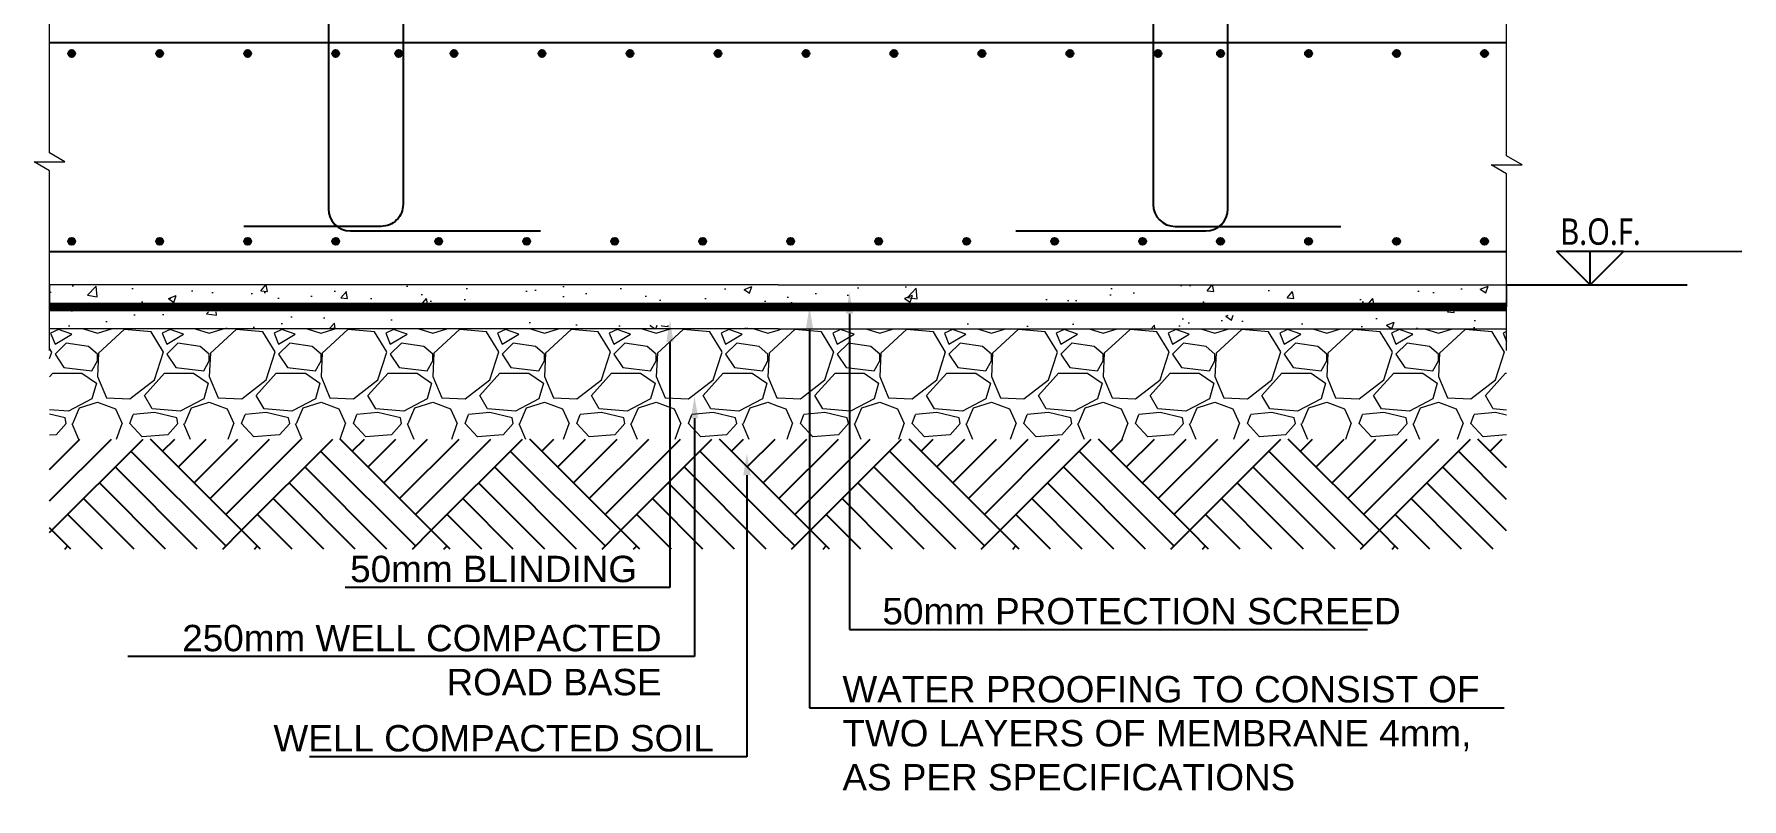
# Model space of a CAD drawing. Header units: millimetres. Extents: x 109938 to 146706, y 87118 to 119396.
# Drawn here: x 110094 to 113975, y 101014 to 102753 of the extents above; entities that cross this region are included whole.
import ezdxf
from ezdxf import colors
from ezdxf.entities.mleader import LeaderData, LeaderLine
from ezdxf.math import Vec2, Vec3

# ---------------------------------------------------------------- set-up
doc = ezdxf.new("R2010")
doc.units = ezdxf.units.MM
doc.header["$LTSCALE"] = 25
doc.linetypes.add('Dash Dot 3_16_', pattern=[7.937500000000002, 4.762500000000001, -1.5875, 0, -1.5875])
doc.linetypes.add('Dot & Dashed', pattern=[8.937036832173666, 4.2333333333324, -2.351851851851333, 0, -2.351851646989934])
for name, color, linetype, lineweight in [('A-ANNO-DIMS', 211, 'Continuous', 9), ('A-FLOR-IDEN', 11, 'Continuous', 9), ('S-COL', 3, 'Continuous', 13), ('S-COLS', 52, 'Continuous', 9), ('S-HATCH', 8, 'Continuous', 9), ('S-SLAB', 3, 'Continuous', 13)]:
    doc.layers.add(name, color=color, linetype=linetype, lineweight=lineweight)
for name, color, linetype in [('LOBBY.SECTIONS$0$S200G_ELEV_LVL', 7, 'Continuous'), ('REINF', 1, 'Continuous'), ('STR_COL_HATCH', 8, 'Continuous'), ('WATER PROOF', 1, 'Continuous')]:
    doc.layers.add(name, color=color, linetype=linetype)
doc.styles.add('GENERATED_STYLE_1', font='arial.ttf')
doc.styles.add('GENERATED_STYLE_3', font='trebuc.ttf', dxfattribs={"width": 0.78})
pattern_1 = [(49.99999999999999, (0, -750), (182.184668996004, -15.93908553890309), [19.05, -209.55]), (355, (0, -750), (-35.24342142496934, 191.0568452390351), [15.24, -167.64058417]), (100.4514447, (15.182007, -751.3282535), (146.9412470903533, 175.1177519121951), [16.1900088, -178.0902446]), (46.18420000000001, (0, -699.2), (271.0790408921299, -42.04232793272715), [28.575, -314.325]), (96.63555760999995, (22.5899, -702.7035), (237.404134051503, 247.4261245977215), [24.28502314, -267.13560816]), (351.1841511700001, (0, -699.2), (237.404134064977, 247.4261245855326), [22.85996707, -251.45973192]), (21, (25.4, -711.9), (151.6143912691325, -102.2651981870876), [19.05, -209.55]), (326.0000000000001, (25.4, -711.9), (61.80202834764707, 184.1879661223193), [15.24, -167.64]), (71.45144499999999, (38.0345326, -720.4220999), (213.4164192787161, 81.92276888590524), [16.1900088, -178.0899376]), (37.50000000000001, (0, -750), (3.088603250591817, 84.55503887315311), [0, -165.608, 0, -170.18, 0, -168.275]), (7.499999999999999, (0, -750), (66.81966251030575, 100.1805748181195), [0, -97.02799999999999, 0, -161.798, 0, -64.135]), (327.5, (-56.642, -750), (135.5905951668714, -5.728743992673444), [0, -63.5, 0, -198.12, 0, -262.89]), (317.5, (-82.042, -750), (148.129181386018, 25.42649103333303), [0, -82.55, 0, -131.572, 0, -186.69])]
pattern_2 = [(228.0127875, (182.88, -496), (-2032.000000159581, -2285.999999858178), [34.172144, -3383.0483639565]), (184.969741, (160.02, -521.4), (3047.99999879405, 254.0000144697924), [58.64047199999998, -5805.404889352397]), (132.5104471, (101.6, -526.48), (2540.000001072749, -2793.999999024596), [41.348152, -4093.47227941]), (267.273689, (2.54, -589.98), (254.0000005319725, 5079.999999973314), [53.40045199999998, -5286.643742573798]), (292.83365418, (0, -643.32), (-1270.000000106341, 3047.999999955546), [52.36336999999998, -5183.980774534398]), (357.2736889999999, (20.32, -691.5799999999999), (-5079.999999973314, 254.0000005319728), [53.40045199999998, -5286.643742573798]), (37.69424047, (73.66000000000001, -694.12), (-3301.99999985359, -2540.000000190041), [70.61936599999999, -6991.311531424701]), (72.25532837, (129.54, -650.94), (1778.000000477929, 5587.999999847885), [66.671952, -6600.5256601905]), (121.42956562, (149.86, -587.44), (-2032.000000288312, 3301.999999822602), [53.5813, -5304.554569871201]), (175.2363583, (121.92, -541.72), (2793.999999959952, -254.0000004389256), [61.17132799999998, -2997.393694999999]), (222.3974378, (60.96, -536.64), (-3047.999999902466, -2794.000000106399), [79.107792, -7831.677251217699]), (138.81407483, (254, -592.52), (-1777.999999893351, 1524.000000123918), [27.000454, -2673.0565824344]), (171.4692344, (233.68, -574.74), (3302.000000088965, -507.9999994237343), [51.36819799999999, -5085.463899704]), (225, (182.88, -567.12), (-3.552713678800501e-14, -254.0000000000239), [35.920934, -323.2893108428]), (203.19859051, (165.1, -536.64), (1270.000000034609, 507.9999999109334), [19.34413199999999, -1915.062236889399]), (291.80140949, (147.32, -544.26), (-254.0000000531496, 761.9999999822871), [27.356562, -1340.475299]), (30.96375653, (157.48, -569.66), (762.0000000186383, 507.9999999721125), [44.43196599999998, -1436.629815290999]), (161.56505118, (195.58, -546.8), (508.0000000132583, -253.9999999733753), [32.128714, -771.0898116828]), (16.389540334, (0, -544.26), (2540.000000000015, 762.0000000000243), [45.00880000000001, -4455.882667253901]), (70.34617594, (43.18000000000001, -531.56), (-1016.000000092931, -2793.999999967041), [37.759894, -3738.22156782]), (293.19859051, (195.58, -496), (-507.9999999113262, 1270.000000035529), [38.68800999999998, -1895.718358889399]), (343.6104596700001, (210.82, -531.56), (-2540.000000053229, 761.9999998222859), [45.00879999999999, -4455.882667253997]), (339.44395478, (0, -701.74), (-1269.999999999986, 508.000000000021), [43.40351999999997, -2126.773431310599]), (294.7751406, (40.64, -716.98), (-1270.000001511693, 2793.999999312726), [36.36721199999999, -3600.359338072]), (66.80140949, (198.12, -750), (507.9999999202298, 1270.00000003193), [38.68801000000001, -1895.7183588894]), (17.35402464, (213.36, -714.44), (-3301.999999934302, -1016.000000213246), [42.57827400000001, -4215.237598019999]), (69.44395478, (73.66000000000001, -750), (-508.0000000088461, -1269.999999996463), [21.70176, -2148.4751913106]), (101.309932474, (182.88, -750), (-254.00000000004, 1016.000000000037), [12.95146, -1282.1994964526]), (165.963756532, (180.34, -737.3), (761.9999999999513, -253.9999999999865), [52.36337, -994.9054589069]), (186.00900596, (129.54, -724.6), (2539.999999986537, 254.0000001329354), [48.52669999999998, -4804.136486333698]), (303.69006753, (157.48, -592.52), (-254.0000000352969, 507.9999999823702), [36.632388, -879.177635968]), (353.15722659, (177.8, -623), (4318.000000026568, -507.9999997739394), [63.955676, -6331.600906503099]), (60.9453959, (241.3, -630.62), (-1016.000000027969, -1777.999999984025), [26.150824, -2588.939231811]), (90, (254, -607.76), (-254, 254), [15.24, -238.76]), (120.25643716, (124.46, -716.98), (1015.999999875717, -1778.00000007098), [35.286696, -3493.39407732]), (48.01278749999999, (106.68, -686.5), (2032.000000167534, 2285.99999985102), [68.344288, -3348.8762199565]), (0, (152.4, -635.7), (254, 254), [66.04, -187.96]), (325.3048465, (218.44, -635.7), (2540.000000962153, -1777.999998625458), [40.160956, -3975.931672414]), (254.0546040999999, (251.46, -658.56), (-253.9999999822557, -1016.000000004475), [36.98290799999999, -1812.1650038772]), (207.64597536, (241.3, -694.12), (-4826.000000177335, -2539.999999663075), [60.21450999999998, -5961.246442293797]), (175.42607874, (187.96, -722.06), (-3301.999999999883, 253.9999999999478), [63.702946, -6306.584645624])]
pattern_3 = [(135, (0, -750), (-431.0522938113194, 0), [304.8, -304.8]), (135, (35.92102448427661, -714.0789755157234), (-431.0522938113194, 0), [304.8, -304.8]), (135, (71.84204896855323, -678.1579510314468), (-431.0522938113194, 0), [304.8, -304.8]), (135, (107.7630734528299, -642.2369265471701), (-431.0522938113194, 0), [304.8, -304.8]), (135, (143.6840979371065, -606.3159020628935), (-431.0522938113194, 0), [304.8, -304.8]), (135, (179.6051224213831, -570.394877578617), (-431.0522938113194, 0), [304.8, -304.8]), (135, (215.5261469056597, -534.4738530943403), (-431.0522938113194, 0), [304.8, -304.8]), (45, (-215.5261469056597, -534.4738530943403), (431.0522938113194, 0), [304.8, -304.8]), (45, (-251.4471713899363, -498.5528286100637), (431.0522938113194, 0), [304.8, -304.8]), (45, (-287.3681958742129, -462.6318041257871), (431.0522938113194, 0), [304.8, -304.8]), (45, (-323.2892203584896, -426.7107796415104), (431.0522938113194, 0), [304.8, -304.8]), (45, (-359.2102448427661, -390.7897551572339), (431.0522938113194, 0), [304.8, -304.8]), (45, (-395.1312693270427, -354.8687306729573), (431.0522938113194, 0), [304.8, -304.8]), (45, (-431.0522938113194, -318.9477061886806), (431.0522938113194, 0), [304.8, -304.8])]

msp = doc.modelspace()

# ---------------------------------------------------------------- hatches: boundary and pattern name
at = {"layer": 'REINF', "transparency": 33554687}
h = msp.add_hatch(color=256, dxfattribs=at)
h.dxf.hatch_style = 1
edge = h.paths.add_edge_path()
edge.add_arc((110178.9623110441, 102708.7143116434), 8, 0, 360)
h = msp.add_hatch(color=256, dxfattribs=at)
h.dxf.hatch_style = 1
edge = h.paths.add_edge_path()
edge.add_arc((110378.9623110441, 102708.7143116434), 8, 0, 360)
h = msp.add_hatch(color=256, dxfattribs=at)
h.dxf.hatch_style = 1
edge = h.paths.add_edge_path()
edge.add_arc((110578.9623110441, 102708.7143116434), 8, 0, 360)
h = msp.add_hatch(color=256, dxfattribs=at)
h.dxf.hatch_style = 1
edge = h.paths.add_edge_path()
edge.add_arc((110778.9623110441, 102708.7143116434), 8, 0, 360)
h = msp.add_hatch(color=256, dxfattribs=at)
h.dxf.hatch_style = 1
edge = h.paths.add_edge_path()
edge.add_arc((110922.088551133, 102708.7143116434), 8, 0, 360)
h = msp.add_hatch(color=256, dxfattribs=at)
h.dxf.hatch_style = 1
edge = h.paths.add_edge_path()
edge.add_arc((111047.9153970887, 102708.7143116434), 8, 0, 360)
h = msp.add_hatch(color=256, dxfattribs=at)
h.dxf.hatch_style = 1
edge = h.paths.add_edge_path()
edge.add_arc((111247.9153970887, 102708.7143116434), 8, 0, 360)
h = msp.add_hatch(color=256, dxfattribs=at)
h.dxf.hatch_style = 1
edge = h.paths.add_edge_path()
edge.add_arc((111447.9153970887, 102708.7143116434), 8, 0, 360)
h = msp.add_hatch(color=256, dxfattribs=at)
h.dxf.hatch_style = 1
edge = h.paths.add_edge_path()
edge.add_arc((111647.9153970887, 102708.7143116434), 8, 0, 360)
h = msp.add_hatch(color=256, dxfattribs=at)
h.dxf.hatch_style = 1
edge = h.paths.add_edge_path()
edge.add_arc((111847.9153970887, 102708.7143116434), 8, 0, 360)
h = msp.add_hatch(color=256, dxfattribs=at)
h.dxf.hatch_style = 1
edge = h.paths.add_edge_path()
edge.add_arc((112047.9153970887, 102708.7143116434), 8, 0, 360)
h = msp.add_hatch(color=256, dxfattribs=at)
h.dxf.hatch_style = 1
edge = h.paths.add_edge_path()
edge.add_arc((112247.9153970887, 102708.7143116434), 8, 0, 360)
h = msp.add_hatch(color=256, dxfattribs=at)
h.dxf.hatch_style = 1
edge = h.paths.add_edge_path()
edge.add_arc((112447.9153970887, 102708.7143116434), 8, 0, 360)
h = msp.add_hatch(color=256, dxfattribs=at)
h.dxf.hatch_style = 1
edge = h.paths.add_edge_path()
edge.add_arc((112647.9153970887, 102708.7143116434), 8, 0, 360)
h = msp.add_hatch(color=256, dxfattribs=at)
h.dxf.hatch_style = 1
edge = h.paths.add_edge_path()
edge.add_arc((112790.3791654491, 102708.7145308302), 7.999999999999999, 0, 360)
h = msp.add_hatch(color=256, dxfattribs=at)
h.dxf.hatch_style = 1
edge = h.paths.add_edge_path()
edge.add_arc((112990.3791654491, 102708.7145308302), 8, 0, 360)
h = msp.add_hatch(color=256, dxfattribs=at)
h.dxf.hatch_style = 1
edge = h.paths.add_edge_path()
edge.add_arc((113190.3791654491, 102708.7145308302), 8, 0, 360)
h = msp.add_hatch(color=256, dxfattribs=at)
h.dxf.hatch_style = 1
edge = h.paths.add_edge_path()
edge.add_arc((113390.3791654491, 102708.7145308302), 8, 0, 360)
h = msp.add_hatch(color=256, dxfattribs=at)
h.dxf.hatch_style = 1
edge = h.paths.add_edge_path()
edge.add_arc((110178.9623110441, 102281.7143116434), 8, 0, 360)
h = msp.add_hatch(color=256, dxfattribs=at)
h.dxf.hatch_style = 1
edge = h.paths.add_edge_path()
edge.add_arc((110378.9623110441, 102281.7143116434), 8, 0, 360)
h = msp.add_hatch(color=256, dxfattribs=at)
h.dxf.hatch_style = 1
edge = h.paths.add_edge_path()
edge.add_arc((110578.9623110441, 102281.7143116434), 8, 0, 360)
h = msp.add_hatch(color=256, dxfattribs=at)
h.dxf.hatch_style = 1
edge = h.paths.add_edge_path()
edge.add_arc((110779.0825158335, 102281.7143116434), 8, 0, 360)
h = msp.add_hatch(color=256, dxfattribs=at)
h.dxf.hatch_style = 1
edge = h.paths.add_edge_path()
edge.add_arc((111013.2106682849, 102281.7143116434), 8, 0, 360)
h = msp.add_hatch(color=256, dxfattribs=at)
h.dxf.hatch_style = 1
edge = h.paths.add_edge_path()
edge.add_arc((111213.2106682849, 102281.7143116434), 8, 0, 360)
h = msp.add_hatch(color=256, dxfattribs=at)
h.dxf.hatch_style = 1
edge = h.paths.add_edge_path()
edge.add_arc((111413.2106682849, 102281.7143116434), 8, 0, 360)
h = msp.add_hatch(color=256, dxfattribs=at)
h.dxf.hatch_style = 1
edge = h.paths.add_edge_path()
edge.add_arc((111613.2106682849, 102281.7143116434), 8, 0, 360)
h = msp.add_hatch(color=256, dxfattribs=at)
h.dxf.hatch_style = 1
edge = h.paths.add_edge_path()
edge.add_arc((111813.2106682849, 102281.7143116434), 8, 0, 360)
h = msp.add_hatch(color=256, dxfattribs=at)
h.dxf.hatch_style = 1
edge = h.paths.add_edge_path()
edge.add_arc((112013.2106682849, 102281.7143116434), 8, 0, 360)
h = msp.add_hatch(color=256, dxfattribs=at)
h.dxf.hatch_style = 1
edge = h.paths.add_edge_path()
edge.add_arc((112213.2106682849, 102281.7143116434), 8, 0, 360)
h = msp.add_hatch(color=256, dxfattribs=at)
h.dxf.hatch_style = 1
edge = h.paths.add_edge_path()
edge.add_arc((112413.2106682849, 102281.7143116434), 8, 0, 360)
h = msp.add_hatch(color=256, dxfattribs=at)
h.dxf.hatch_style = 1
edge = h.paths.add_edge_path()
edge.add_arc((112613.2106682849, 102281.7143116434), 8, 0, 360)
h = msp.add_hatch(color=256, dxfattribs=at)
h.dxf.hatch_style = 1
edge = h.paths.add_edge_path()
edge.add_arc((112790.2590098393, 102281.7145295042), 7.999999999999999, 0, 360)
h = msp.add_hatch(color=256, dxfattribs=at)
h.dxf.hatch_style = 1
edge = h.paths.add_edge_path()
edge.add_arc((112990.3791654491, 102281.7145308302), 8, 0, 360)
h = msp.add_hatch(color=256, dxfattribs=at)
h.dxf.hatch_style = 1
edge = h.paths.add_edge_path()
edge.add_arc((113190.3791654491, 102281.7145308302), 8, 0, 360)
h = msp.add_hatch(color=256, dxfattribs=at)
h.dxf.hatch_style = 1
edge = h.paths.add_edge_path()
edge.add_arc((113390.3791654491, 102281.7145308302), 8, 0, 360)
at = {"layer": 'S-COLS'}
h = msp.add_hatch(dxfattribs=at)
h.set_pattern_fill('AR-CONC', color=256, style=0)
h.set_pattern_definition(pattern_1)
h.paths.add_polyline_path([(111784.6707302306, 102182.7143116434), (110128.6675338084, 102182.7143116434), (110128.6675338084, 102132.7143116434), (111784.6707302306, 102132.7143116434)])
edge = h.paths.add_edge_path()
edge.add_line((111784.6707302306, 102082.7143116434), (110128.6675338084, 102082.7143116434))
edge.add_line((110128.6675338084, 102082.7143116434), (110128.6675338084, 102132.7143116434))
h = msp.add_hatch(dxfattribs=at)
h.set_pattern_fill('AR-CONC', color=256, style=0)
h.set_pattern_definition(pattern_1)
h.paths.add_polyline_path([(111784.6707302306, 102182.7143116434), (113440.6739266528, 102182.7143116434), (113440.6739266528, 102132.7143116434), (111784.6707302306, 102132.7143116434)])
edge = h.paths.add_edge_path()
edge.add_line((111784.6707302306, 102082.7143116434), (113440.6739266528, 102082.7143116434))
edge.add_line((113440.6739266528, 102082.7143116434), (113440.6739266528, 102132.7143116434))
at = {"layer": 'S-HATCH', "transparency": 33554559}
h = msp.add_hatch(dxfattribs=at)
h.set_pattern_fill('GRAVEL', color=8, scale=10)
h.set_pattern_definition(pattern_2)
h.paths.add_polyline_path([(111784.6707302306, 102082.7143116434), (110128.6675338084, 102082.7143116434), (110128.6675338084, 101832.3147668592), (111784.6707302306, 101832.3147668593)])
h = msp.add_hatch(dxfattribs=at)
h.set_pattern_fill('GRAVEL', color=8, scale=10)
h.set_pattern_definition(pattern_2)
h.paths.add_polyline_path([(111784.6707302306, 102082.7143116434), (113440.6739266528, 102082.7143116434), (113440.6739266528, 101832.3147668592), (111784.6707302306, 101832.3147668593)])
at = {"layer": 'STR_COL_HATCH'}
h = msp.add_hatch(dxfattribs=at)
h.set_pattern_fill('AR-PARQ1', color=256, angle=45)
h.set_pattern_definition(pattern_3)
h.paths.add_polyline_path([(110128.6675338084, 101832.3147668593), (110622.1707302306, 101832.3147668593), (111784.6707302306, 101832.3147668593), (111784.6707302306, 101582.3147668593), (110128.6675338084, 101582.3147668593)])
h = msp.add_hatch(dxfattribs=at)
h.set_pattern_fill('AR-PARQ1', color=256, angle=45)
h.set_pattern_definition(pattern_3)
h.paths.add_polyline_path([(113440.6739266527, 101832.3147668593), (112947.1707302306, 101832.3147668593), (111784.6707302306, 101832.3147668593), (111784.6707302306, 101582.3147668593), (113440.6739266527, 101582.3147668593)])

# ---------------------------------------------------------------- linework, layer by layer
at = {"color": 1, "linetype": 'Continuous'}
for p, q in [((113630.5720788108, 102182.7143116434), (113630.5720788108, 102258.6178622346)), ((113440.6739266528, 102182.7143116434), (113850.8650094216, 102182.7143116434))]:
    msp.add_line(p, q, dxfattribs=at)
at = {"color": 3, "linetype": 'Continuous'}
msp.add_lwpolyline([(113630.5720788108, 102182.7143116434), (113706.475629402, 102258.6178622346), (113554.6685282196, 102258.6178622346), (113630.5720788108, 102182.7143116434)], dxfattribs=at)
at = {"layer": 'LOBBY.SECTIONS$0$S200G_ELEV_LVL', "color": 3, "lineweight": -3}
msp.add_line((113706.3512303756, 102258.4934632082), (113975.3445450361, 102259.041396145), dxfattribs=at)
at = {"layer": 'REINF'}
for p, q in [((113440.6739266528, 102732.7143116434), (110128.6675338084, 102732.7143116434)), ((113440.6739266528, 102257.7143116432), (110128.6675338084, 102257.7143116438))]:
    msp.add_line(p, q, dxfattribs=at)
for points in [[(110932.1707302306, 105036.8809013173), (110932.1707302306, 102365.7143116434, -0.4142135623731804), (110882.1707302306, 102315.7143116434), (110570.3512848972, 102315.7143116434)], [(110762.4281966581, 105036.8809013173), (110762.4281966581, 102355.7143116434, 0.4142135623731802), (110812.4281966581, 102305.7143116434), (111244.2476419915, 102305.7143116434)], [(112325.0938184697, 102305.7143116434), (112756.9132638031, 102305.7143116434, 0.4142135623731802), (112806.9132638031, 102355.7143116434), (112806.9132638031, 104414.6241226177, 0.4142135623730951), (112796.9132638031, 104424.6241226177), (112717.379701627, 104424.6241226178)], [(112715.6768215267, 104442.7143116435), (112647.1707302306, 104442.7143116435, 0.4142135623730951), (112637.1707302306, 104432.7143116435), (112637.1707302306, 102365.7143116434, 0.4142135623730951), (112687.1707302306, 102315.7143116434), (113063.801068954, 102315.7143116434)]]:
    msp.add_lwpolyline(points, format="xyb", dxfattribs=at)
for centre, radius in [((110178.9623110441, 102708.7143116434), 8), ((110378.9623110441, 102708.7143116434), 8), ((110578.9623110441, 102708.7143116434), 8), ((110778.9623110441, 102708.7143116434), 8), ((110922.088551133, 102708.7143116434), 8), ((111047.9153970887, 102708.7143116434), 8), ((111247.9153970887, 102708.7143116434), 8), ((111447.9153970887, 102708.7143116434), 8), ((111647.9153970887, 102708.7143116434), 8), ((111847.9153970887, 102708.7143116434), 8), ((112047.9153970887, 102708.7143116434), 8), ((112247.9153970887, 102708.7143116434), 8), ((112447.9153970887, 102708.7143116434), 8), ((112647.9153970887, 102708.7143116434), 8), ((112790.3791654491, 102708.7145308302), 7.999999999999999), ((112990.3791654491, 102708.7145308302), 8), ((113190.3791654491, 102708.7145308302), 8), ((113390.3791654491, 102708.7145308302), 8), ((110178.9623110441, 102281.7143116434), 8), ((110378.9623110441, 102281.7143116434), 8), ((110578.9623110441, 102281.7143116434), 8), ((110779.0825158335, 102281.7143116434), 8), ((111013.2106682849, 102281.7143116434), 8), ((111213.2106682849, 102281.7143116434), 8), ((111413.2106682849, 102281.7143116434), 8), ((111613.2106682849, 102281.7143116434), 8), ((111813.2106682849, 102281.7143116434), 8), ((112013.2106682849, 102281.7143116434), 8), ((112213.2106682849, 102281.7143116434), 8), ((112413.2106682849, 102281.7143116434), 8), ((112613.2106682849, 102281.7143116434), 8), ((112790.2590098393, 102281.7145295042), 7.999999999999999), ((112990.3791654491, 102281.7145308302), 8), ((113190.3791654491, 102281.7145308302), 8), ((113390.3791654491, 102281.7145308302), 8)]:
    msp.add_circle(centre, radius, dxfattribs=at)
at = {"layer": 'S-COL'}
for points in [[(111784.6707302306, 102182.7143116434), (110722.1707302306, 102182.7143116434)], [(111784.6707302306, 102182.7143116434), (112847.1707302306, 102182.7143116434)]]:
    msp.add_lwpolyline(points, dxfattribs=at)
at = {"layer": 'S-COLS'}
for points in [[(111784.6707302306, 102182.7143116434), (110128.6675338084, 102182.7143116434), (110128.6675338084, 102132.7143116434), (111784.6707302306, 102132.7143116434)], [(111784.6707302306, 102182.7143116434), (113440.6739266528, 102182.7143116434), (113440.6739266528, 102132.7143116434), (111784.6707302306, 102132.7143116434)], [(111784.6707302306, 102082.7143116434), (110128.6675338084, 102082.7143116434), (110128.6675338084, 102132.7143116434)], [(111784.6707302306, 102082.7143116434), (113440.6739266528, 102082.7143116434), (113440.6739266528, 102132.7143116434)]]:
    msp.add_lwpolyline(points, dxfattribs=at)
at = {"layer": 'S-SLAB'}
for points in [[(110128.6675338084, 102033.9649894436), (110128.6675338084, 102441.8113660417), (110093.6206146677, 102462.3326198908), (110128.6675338084, 102462.3326198908), (110163.7144529491, 102462.3326198908), (110128.6675338084, 102482.8538737399), (110128.6675338084, 102828.0029819253)], [(113440.6739266528, 102033.9649894436), (113440.6739266528, 102435.3468838648), (113405.627007512, 102455.8681377139), (113440.6739266528, 102455.8681377139), (113475.7208457935, 102455.8681377139), (113440.6739266528, 102476.3893915631), (113440.6739266528, 102828.0029819253)]]:
    msp.add_lwpolyline(points, dxfattribs=at)
at = {"layer": 'WATER PROOF', "color": 1, "linetype": 'Dash Dot 3_16_', "const_width": 20}
msp.add_lwpolyline([(113440.6739266528, 102132.7143116434), (110128.6675338084, 102132.7143116434)], dxfattribs=at)

# ---------------------------------------------------------------- texts
at = {"layer": 'A-FLOR-IDEN', "linetype": 'Dot & Dashed', "lineweight": 0, "style": 'GENERATED_STYLE_3', "width": 0.85}
msp.add_text('B.O.F.', height=60, dxfattribs=at).set_placement((113562.5631854768, 102273.8626180515))

# ---------------------------------------------------------------- leaders
at = {"layer": 'A-ANNO-DIMS'}
ml = msp.add_multileader_mtext('Standard', dxfattribs=at)
ml.set_content('50mm PROTECTION SCREED', color=256, style='GENERATED_STYLE_1')
ml.set_leader_properties()
ml.build(insert=Vec2(0, 0))
ml.multileader.update_dxf_attribs({"text_left_attachment_type": 6, "text_right_attachment_type": 6, "dogleg_length": 0.36, "arrow_head_size": 50})
ctx = ml.context
ctx.base_point, ctx.char_height, ctx.arrow_head_size, ctx.landing_gap_size, ctx.plane_origin = Vec3(112021.7299311649, 101399.0986995832), 60, 50, 0.09, Vec3(111978.5987106175, 100996.0491298054)
ctx.left_attachment, ctx.right_attachment = 6, 6
notes = []
notes.append((ctx, [(0, (1, 1, 0), (111946.9574712378, 101399.0986995832), (1, 0), 74.77245992714539, [(1, [(111946.9574712378, 102167.1218919433)], 0, [])])]))
ctx.mtext.insert, ctx.mtext.width, ctx.mtext.flow_direction = Vec3(112021.8199311649, 101471.0986995832), 1489.000000000001, 5
ml = msp.add_multileader_mtext('Standard', dxfattribs=at)
ml.set_content('WATER PROOFING TO CONSIST OF TWO LAYERS OF MEMBRANE 4mm, AS PER SPECIFICATIONS', color=256, style='GENERATED_STYLE_1')
ml.set_leader_properties()
ml.build(insert=Vec2(0, 0))
ml.multileader.update_dxf_attribs({"text_left_attachment_type": 6, "text_right_attachment_type": 6, "dogleg_length": 0.36, "arrow_head_size": 50})
ctx = ml.context
ctx.base_point, ctx.char_height, ctx.arrow_head_size, ctx.landing_gap_size, ctx.plane_origin = Vec3(111930.8199311649, 101221.6102957633), 60, 50, 0.09, Vec3(111887.6887106175, 100818.5607259854)
ctx.left_attachment, ctx.right_attachment = 6, 6
notes.append((ctx, [(0, (1, 1, 0), (111856.0474712377, 101221.6102957633), (1, 0), 74.77245992714539, [(1, [(111856.0474712377, 102132.7143116435)], 0, [])])]))
ctx.mtext.insert, ctx.mtext.width, ctx.mtext.flow_direction = Vec3(111930.9099311649, 101293.6102957633), 1489.000000000001, 5
ml = msp.add_multileader_mtext('Standard', dxfattribs=at)
ml.set_content('50mm BLINDING ', color=256, style='GENERATED_STYLE_1')
ml.set_leader_properties()
ml.build(insert=Vec2(0, 0))
ml.multileader.update_dxf_attribs({"text_right_attachment_type": 6, "dogleg_length": 0.36, "arrow_head_size": 50})
ctx = ml.context
ctx.base_point, ctx.char_height, ctx.arrow_head_size, ctx.landing_gap_size, ctx.plane_origin = Vec3(110820.4775027883, 101536.5372151213), 60, 50, 0.09, Vec3(111507.1311517122, 101180.5607259854)
ctx.right_attachment, ctx.text_align_type = 6, 2
notes.append((ctx, [(0, (1, 1, 0), (111538.772391092, 101495.0488113014), (-1, 0), 74.77245992714539, [(1, [(111538.772391092, 102102.7143116435)], 0, [])])]))
ctx.mtext.insert, ctx.mtext.width, ctx.mtext.alignment, ctx.mtext.flow_direction = Vec3(111463.9099311648, 101567.0488113014), 1201.000000000001, 3, 5
ml = msp.add_multileader_mtext('Standard', dxfattribs=at)
ml.set_content('250mm WELL COMPACTED ROAD BASE', color=256, style='GENERATED_STYLE_1')
ml.set_leader_properties()
ml.build(insert=Vec2(0, 0))
ml.multileader.update_dxf_attribs({"text_right_attachment_type": 6, "dogleg_length": 0.36, "arrow_head_size": 50})
ctx = ml.context
ctx.base_point, ctx.char_height, ctx.arrow_head_size, ctx.landing_gap_size, ctx.plane_origin = Vec3(110436.8731371676, 101379.4452474817), 60, 50, 0.09, Vec3(111563.1311517122, 101007.5607259854)
ctx.right_attachment, ctx.text_align_type = 6, 2
notes.append((ctx, [(0, (1, 1, 0), (111594.772391092, 101337.9568436618), (-1, 0), 74.77245992714539, [(1, [(111594.772391092, 101929.7143116435)], 0, [])])]))
ctx.mtext.insert, ctx.mtext.width, ctx.mtext.alignment, ctx.mtext.flow_direction = Vec3(111519.9099311648, 101409.9568436618), 1201.000000000001, 3, 5
ml = msp.add_multileader_mtext('Standard', dxfattribs=at)
ml.set_content('WELL COMPACTED SOIL', color=256, style='GENERATED_STYLE_1')
ml.set_leader_properties()
ml.build(insert=Vec2(0, 0))
ml.multileader.update_dxf_attribs({"text_right_attachment_type": 6, "dogleg_length": 0.36, "arrow_head_size": 50})
ctx = ml.context
ctx.base_point, ctx.char_height, ctx.arrow_head_size, ctx.landing_gap_size, ctx.plane_origin = Vec3(110641.4529461717, 101151.7001124657), 60, 50, 0.09, Vec3(111682.1311517122, 100818.5607259854)
ctx.right_attachment, ctx.text_align_type = 6, 2
notes.append((ctx, [(0, (1, 1, 0), (111713.772391092, 101110.2117086457), (-1, 0), 74.77245992714539, [(1, [(111713.772391092, 101800)], 0, [])])]))
ctx.mtext.insert, ctx.mtext.width, ctx.mtext.alignment, ctx.mtext.flow_direction = Vec3(111638.9099311648, 101182.2117086457), 1201.000000000001, 3, 5
for ctx, leaders in notes:
    for number, flags, end, landing, length, lines in leaders:
        leader = LeaderData()
        leader.index, (leader.has_last_leader_line, leader.has_dogleg_vector, leader.attachment_direction) = number, flags
        leader.last_leader_point, leader.dogleg_vector, leader.dogleg_length = Vec3(end), Vec3(landing), length
        for number, points, colour, breaks in lines:
            line = LeaderLine()
            line.index, line.vertices, line.color, line.breaks = number, Vec3.list(points), colors.encode_raw_color(colour), breaks
            leader.lines.append(line)
        ctx.leaders.append(leader)

doc.saveas('drawing.dxf')
